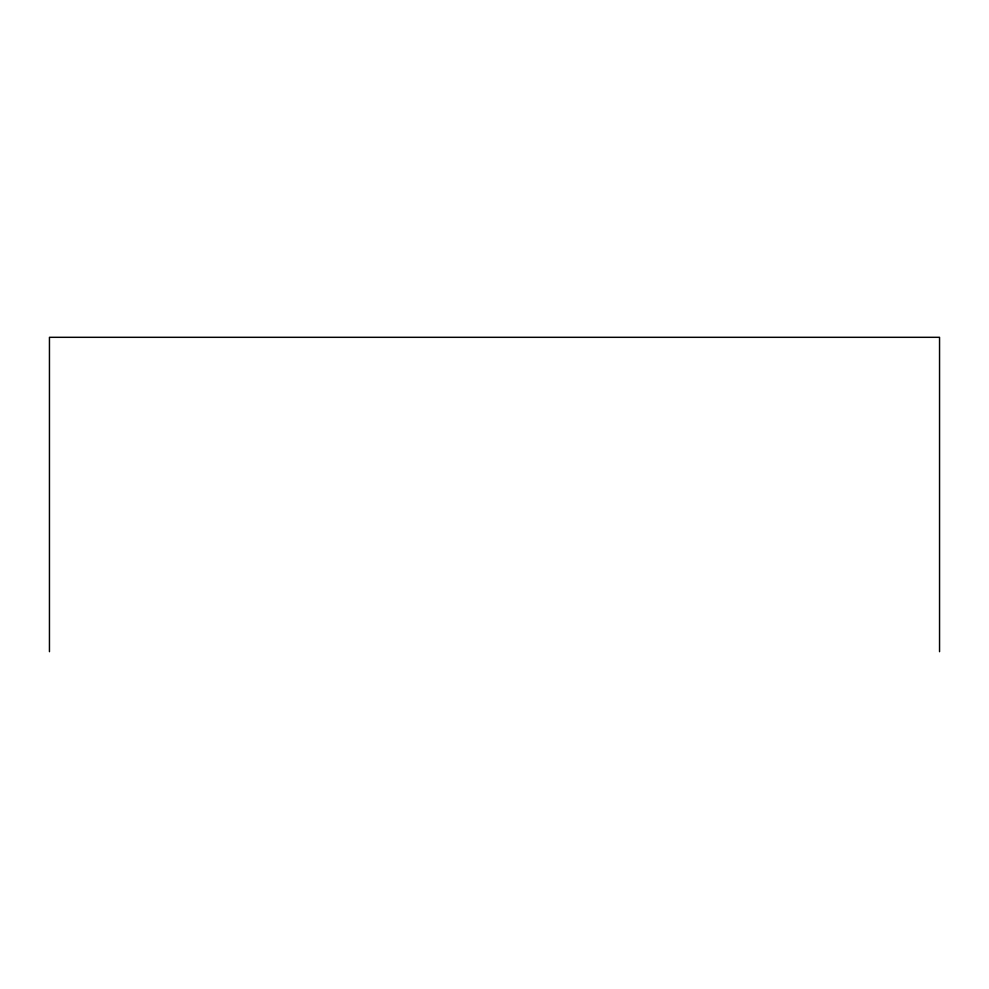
<?xml version="1.0" encoding="UTF-8"?>
<svg xmlns="http://www.w3.org/2000/svg" width="989" height="989" viewBox="0 0 989 989"><rect width="100%" height="100%" fill="white"/><g stroke="black" fill="none" stroke-linecap="round" stroke-linejoin="round"><path stroke-width="1.48" d="M939.55 651.689L939.55 337.311L49.45 337.311L49.45 651.689"/></g></svg>
